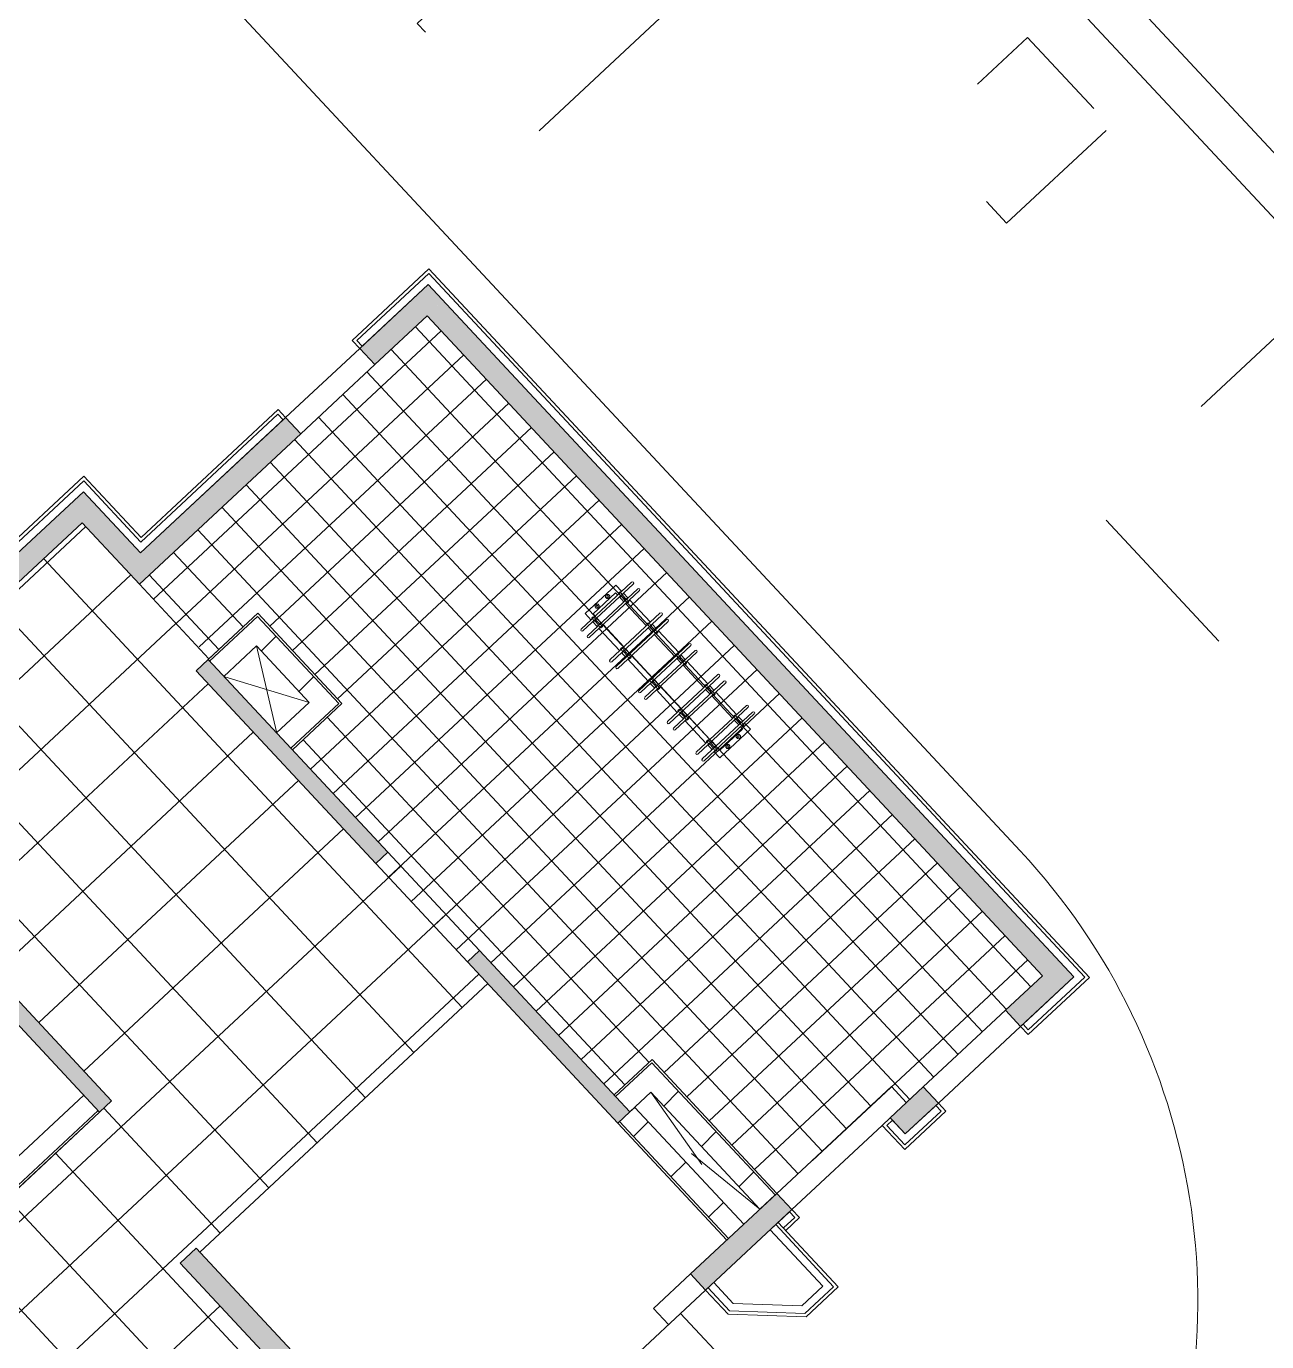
# Model space of a CAD drawing. Header units: millimetres. Extents: x -71377 to 516042, y -145869 to 441446.
# Drawn here: x 240191 to 251443, y 195952 to 207882 of the extents above; entities that cross this region are included whole.
import ezdxf

# ---------------------------------------------------------------- set-up
doc = ezdxf.new("R2010")
doc.units = ezdxf.units.MM
doc.header["$LTSCALE"] = 1000
doc.linetypes.add('_점선_M_', pattern=[3, 1.5, -1.5])
doc.linetypes.add('_점선_S_', pattern=[1.6, 0.8, -0.8])
for name, color, linetype, lineweight in [('06', 6, 'Continuous', 5), ('09_HID', 9, '_점선_M_', 5), ('A-fnsh', 5, 'Continuous', 5), ('A-hat', 251, 'Continuous', 5), ('A-insu', 251, 'Continuous', 5), ('A_bwall', 3, 'Continuous', 5), ('A_cwall', 2, 'Continuous', 5), ('A_fnsh', 5, 'Continuous', 5), ('A_fnsh-4', 4, 'Continuous', 5), ('AA_오픈', 8, '_점선_S_', 5), ('조경라인_dwg', 8, 'Continuous', 5), ('패밀리로 가져오기', 8, 'Continuous', 5)]:
    doc.layers.add(name, color=color, linetype=linetype, lineweight=lineweight)
pattern_1 = [(45, (165969.5, 243949.9), (-353.5534, 353.5534), [])]

# ---------------------------------------------------------------- blocks, each defined once
blk = doc.blocks.new('자전거보관소_2D - 자전거보관소_dwg-3619136-지반층 배치도')
at = {"layer": '패밀리로 가져오기'}
for p, q in [((1167, 2016), (543, 2016)), ((1167, 1993), (543, 1993)), ((1167, 1934), (543, 1934)), ((1167, 1911), (543, 1911)), ((665, 1993), (665, 1934)), ((665, 1911), (665, 1634)), ((684, 1994), (684, 1934)), ((696, 1994), (696, 1934)), ((715, 1993), (715, 1934)), ((715, 1911), (715, 1634)), ((995, 1993), (995, 1934)), ((995, 1911), (995, 1634)), ((1014, 1994), (1014, 1934)), ((1026, 1994), (1026, 1934)), ((1045, 1993), (1045, 1934)), ((1045, 1911), (1045, 1634)), ((1167, 1634), (543, 1634)), ((1167, 1611), (543, 1611)), ((1167, 1552), (543, 1552)), ((665, 1611), (665, 1552)), ((684, 1612), (684, 1552)), ((696, 1612), (696, 1552)), ((715, 1611), (715, 1552)), ((995, 1611), (995, 1552)), ((1014, 1612), (1014, 1552)), ((1026, 1612), (1026, 1552)), ((1045, 1611), (1045, 1552)), ((1167, 1529), (543, 1529)), ((665, 1529), (665, 1252)), ((715, 1529), (715, 1252)), ((995, 1529), (995, 1252)), ((1045, 1529), (1045, 1252)), ((1167, 1252), (543, 1252)), ((1167, 1229), (543, 1229)), ((665, 1229), (665, 1170)), ((684, 1230), (684, 1170)), ((696, 1230), (696, 1170)), ((715, 1229), (715, 1170)), ((995, 1229), (995, 1170)), ((1014, 1230), (1014, 1170)), ((1026, 1230), (1026, 1170)), ((1045, 1229), (1045, 1170)), ((1167, 1170), (543, 1170)), ((1167, 1147), (543, 1147)), ((665, 1147), (665, 870)), ((715, 1147), (715, 870)), ((995, 1147), (995, 870)), ((1045, 1147), (1045, 870)), ((1167, 870), (543, 870)), ((1167, 847), (543, 847)), ((665, 847), (665, 788)), ((684, 848), (684, 788)), ((696, 848), (696, 788)), ((715, 847), (715, 788)), ((995, 847), (995, 788)), ((1014, 848), (1014, 788)), ((1026, 848), (1026, 788)), ((1045, 847), (1045, 788)), ((1167, 788), (543, 788)), ((1167, 765), (543, 765)), ((665, 765), (665, 488)), ((715, 765), (715, 488)), ((995, 765), (995, 488)), ((1045, 765), (1045, 488)), ((1167, 488), (543, 488)), ((1167, 465), (543, 465)), ((1167, 406), (543, 406)), ((1167, 384), (543, 384)), ((665, 465), (665, 406)), ((684, 465), (684, 406)), ((696, 465), (696, 406)), ((715, 465), (715, 406)), ((995, 465), (995, 406)), ((1014, 465), (1014, 406)), ((1026, 465), (1026, 406)), ((1045, 465), (1045, 406))]:
    blk.add_line(p, q, dxfattribs=at)
at = {"layer": '패밀리로 가져오기', "flags": 128}
for points in [[(1045, 2016), (1045, 2094), (665, 2094), (665, 2016)], [(995, 2016), (995, 2044), (715, 2044), (715, 2016)], [(665, 384), (665, 305), (1045, 305), (1045, 384)], [(715, 384), (715, 355), (995, 355), (995, 384)]]:
    blk.add_lwpolyline(points, dxfattribs=at)
for points in [[(798, 2050), (782, 2050), (772, 2060), (772, 2076), (782, 2087), (798, 2087), (808, 2076), (808, 2060)], [(928, 2050), (912, 2050), (902, 2060), (902, 2076), (912, 2087), (928, 2087), (938, 2076), (938, 2060)], [(798, 348), (782, 348), (772, 338), (772, 322), (782, 311), (798, 311), (808, 322), (808, 338)], [(928, 348), (912, 348), (902, 338), (902, 322), (912, 311), (928, 311), (938, 322), (938, 338)]]:
    blk.add_lwpolyline(points, close=True, dxfattribs=at)
at = {"layer": '패밀리로 가져오기'}
for centre in [(790, 2068), (920, 2068), (790, 330), (920, 330)]:
    blk.add_circle(centre, 8, dxfattribs=at)
for centre, radius, start, end in [((543, 2005), 11.2, 90, 270), ((543, 1923), 11.2, 90, 270), ((690, 2005), 21.1, 31.8156, 148.1844), ((690, 2005), 21.2, 211.8156, 252.5282), ((690, 1923), 21.1, 107.4718, 148.1844), ((690, 1923), 21.2, 211.8156, 328.1844), ((690, 2005), 11.1, 90, 270), ((690, 1923), 11.2, 90, 270), ((690, 2005), 11.1, 270, 90), ((690, 1923), 11.2, 270, 90), ((690, 2005), 21.2, 287.4718, 328.1844), ((690, 1923), 21.1, 31.8156, 72.5282), ((1020, 2004), 21.1, 31.8156, 148.1844), ((1020, 2004), 21.1, 211.8156, 252.5282), ((1020, 1923), 21.1, 107.4718, 148.1844), ((1020, 1923), 21.2, 211.8156, 270), ((1020, 2005), 11.1, 90, 270), ((1020, 1923), 11.2, 90, 270), ((1020, 2005), 11.1, 270, 90), ((1020, 1923), 11.2, 270, 90), ((1020, 1923), 21.1, 270, 328.1844), ((1020, 2004), 21.1, 287.4718, 328.1844), ((1020, 1923), 21.1, 31.8156, 72.5282), ((1167, 2005), 11.2, 270, 90), ((1167, 1923), 11.2, 270, 90), ((543, 1623), 11.2, 90, 270), ((543, 1541), 11.2, 90, 270), ((690, 1623), 21.2, 31.8156, 148.1844), ((690, 1623), 21.2, 211.8156, 252.5282), ((690, 1541), 21.1, 107.4718, 148.1844), ((690, 1623), 11.1, 90, 270), ((690, 1541), 11.2, 90, 270), ((690, 1623), 11.1, 270, 90), ((690, 1541), 11.2, 270, 90), ((690, 1623), 21.2, 287.4718, 328.1844), ((690, 1541), 21.1, 31.8156, 72.5282), ((1020, 1622), 21.2, 31.8156, 148.1844), ((1020, 1622), 21.1, 211.8156, 252.5282), ((1020, 1541), 21.1, 107.4718, 148.1844), ((1020, 1623), 11.1, 90, 270), ((1020, 1541), 11.2, 90, 270), ((1020, 1623), 11.1, 270, 90), ((1020, 1541), 11.2, 270, 90), ((1020, 1622), 21.2, 287.4718, 328.1844), ((1020, 1541), 21.1, 31.8156, 72.5282), ((1167, 1623), 11.2, 270, 90), ((1167, 1541), 11.2, 270, 90), ((690, 1541), 21.2, 211.8156, 328.1844), ((1020, 1541), 21.2, 211.8156, 270), ((1020, 1541), 21.1, 270, 328.1844), ((543, 1241), 11.2, 90, 270), ((690, 1241), 21.2, 31.8156, 148.1844), ((690, 1241), 21.1, 211.8156, 252.5282), ((690, 1241), 11.2, 90, 270), ((690, 1241), 11.2, 270, 90), ((690, 1241), 21.1, 287.4718, 328.1844), ((1020, 1241), 21.2, 31.8156, 148.1844), ((1020, 1241), 21.1, 211.8156, 252.5282), ((1020, 1241), 11.2, 90, 270), ((1020, 1241), 11.2, 270, 90), ((1020, 1241), 21.2, 287.4718, 328.1844), ((1167, 1241), 11.2, 270, 90), ((543, 1159), 11.2, 90, 270), ((690, 1159), 21.1, 107.4718, 148.1844), ((690, 1159), 21.1, 211.8156, 270), ((690, 1159), 11.1, 90, 270), ((690, 1159), 11.1, 270, 90), ((690, 1159), 21.1, 270, 328.1844), ((690, 1159), 21.2, 31.8156, 72.5282), ((1020, 1159), 21.2, 107.4718, 148.1844), ((1020, 1159), 21.1, 211.8156, 270), ((1020, 1159), 11.2, 90, 270), ((1020, 1159), 11.2, 270, 90), ((1020, 1159), 21.1, 270, 328.1844), ((1020, 1159), 21.1, 31.8156, 72.5282), ((1167, 1159), 11.2, 270, 90), ((543, 859), 11.2, 90, 270), ((690, 859), 21.2, 31.8156, 148.1844), ((690, 859), 21.1, 211.8156, 252.5282), ((690, 859), 11.1, 90, 270), ((690, 859), 11.1, 270, 90), ((690, 859), 21.2, 287.4718, 328.1844), ((1020, 859), 21.2, 31.8156, 148.1844), ((1020, 859), 21.2, 211.8156, 252.5282), ((1020, 859), 11.2, 90, 270), ((1020, 859), 11.2, 270, 90), ((1020, 859), 21.2, 287.4718, 328.1844), ((1167, 859), 11.2, 270, 90), ((543, 777), 11.2, 90, 270), ((690, 777), 21.2, 107.4718, 148.1844), ((690, 777), 21.1, 211.8156, 270), ((690, 777), 11.1, 90, 270), ((690, 777), 11.1, 270, 90), ((690, 777), 21.2, 270, 328.1844), ((690, 777), 21.1, 31.8156, 72.5282), ((1020, 777), 21.1, 107.4718, 148.1844), ((1020, 777), 21.2, 211.8156, 270), ((1020, 777), 11.2, 90, 270), ((1020, 777), 11.2, 270, 90), ((1020, 777), 21.2, 270, 328.1844), ((1020, 777), 21.2, 31.8156, 72.5282), ((1167, 777), 11.2, 270, 90), ((543, 477), 11.2, 90, 270), ((690, 477), 21.2, 31.8156, 148.1844), ((690, 477), 11.1, 90, 270), ((690, 477), 11.1, 270, 90), ((1020, 477), 21.1, 31.8156, 148.1844), ((1020, 477), 11.2, 90, 270), ((1020, 477), 11.2, 270, 90), ((1167, 477), 11.2, 270, 90), ((543, 395), 11.2, 90, 270), ((690, 477), 21.1, 211.8156, 252.5282), ((690, 395), 21.2, 107.4718, 148.1844), ((690, 395), 21.1, 211.8156, 270), ((690, 395), 11.1, 90, 270), ((690, 395), 11.1, 270, 90), ((690, 395), 21.1, 270, 328.1844), ((690, 477), 21.1, 287.4718, 328.1844), ((690, 395), 21.2, 31.8156, 72.5282), ((1020, 477), 21.2, 211.8156, 252.5282), ((1020, 395), 21.2, 107.4718, 148.1844), ((1020, 395), 21.2, 211.8156, 270), ((1020, 395), 11.2, 90, 270), ((1020, 395), 11.2, 270, 90), ((1020, 395), 21.1, 270, 328.1844), ((1020, 477), 21.1, 287.4718, 328.1844), ((1020, 395), 21.1, 31.8156, 72.5282), ((1167, 395), 11.2, 270, 90)]:
    blk.add_arc(centre, radius, start, end, dxfattribs=at)
blk = doc.blocks.new('자전거보관소_2D - 자전거보관소_2D-3619196-지반층 배치도')
blk.add_blockref('자전거보관소_2D - 자전거보관소_dwg-3619136-지반층 배치도', (-665, -305))
blk = doc.blocks.new('조경라인_dwg-6847807-지반층 배치도')
at = {"layer": '06'}
blk.add_line((246126, 196209), (248624, 193530), dxfattribs=at)
at = {"layer": '06', "flags": 128}
for points in [[(232721, 228348), (240685, 219809), (240647, 218383), (253596, 204497)], [(249207, 200404), (235083, 215552), (225464, 225869)]]:
    blk.add_lwpolyline(points, dxfattribs=at)
at = {"layer": '06'}
blk.add_arc((244818, 196312), 6000, 335.1695, 42.9952, dxfattribs=at)
at = {"layer": '09_HID', "flags": 128}
for points in [[(245939, 207957), (244737, 206836), (243736, 207909), (244992, 209080), (245962, 208039)], [(249985, 206938), (249083, 206097), (248333, 206902), (249274, 207780), (250002, 206999)], [(253177, 203598), (251373, 201916), (249873, 203525), (251755, 205281), (253211, 203720)], [(252874, 198472), (251972, 197631), (251222, 198436), (252163, 199314), (252891, 198533)]]:
    blk.add_lwpolyline(points, dxfattribs=at)

msp = doc.modelspace()

# ---------------------------------------------------------------- hatches: boundary and pattern name
at = {"layer": 'A-hat'}
for points in [[(243352.6, 204814.3), (243974.2, 205394), (243837.8, 205540.3), (243216.2, 204960.6)], [(249410.1, 199271.5), (249556.4, 199407.9), (243974.2, 205394), (243828, 205257.6), (248873, 199847.5)], [(241363.3, 202959.3), (242679.8, 204186.9), (242543.4, 204333.2), (241226.9, 203105.6)], [(239982, 202710.4), (240845, 203515.1), (240708.6, 203661.4), (239845.6, 202856.7)], [(241217, 202822.9), (241363.3, 202959.3), (240845, 203515.1), (240698.7, 203378.7), (240953.5, 203105.6)], [(243360.9, 200289.4), (243470.6, 200391.7), (241840.6, 202139.6), (241730.9, 202037.3), (242590.8, 201115.2)], [(240855.3, 198034.9), (240965, 198137.2), (239505.5, 199702.3), (239395.8, 199600), (240759.9, 198137.2)], [(245556.9, 197934.4), (245666.6, 198036.7), (244302.6, 199499.4), (244192.9, 199397.1), (244537.4, 199027.6)], [(249210.1, 198811.5), (249692.8, 199261.6), (249556.4, 199407.9), (249073.7, 198957.8)], [(248027.9, 197982.5), (248164.3, 197836.3), (248464.1, 198115.9), (248327.7, 198262.2)], [(246353.1, 196420.8), (247135.6, 197150.5), (246999.2, 197296.8), (246216.7, 196567)], [(242799.7, 195363.3), (242946, 195499.7), (241732, 196801.5), (241585.7, 196665.1), (242652.2, 195521.5)]]:
    msp.add_hatch(color=256, dxfattribs=at).paths.add_polyline_path(points)
h = msp.add_hatch(dxfattribs=at)
h.set_pattern_fill('FP_36', color=256, scale=1000, style=0, pattern_type=2)
h.set_pattern_definition([(133, (245190.33, 200940.8), (-219.406, -204.6), []), (223, (245190.33, 200940.8), (204.6, -219.406), [])])
h.paths.add_polyline_path([(246999.2, 197296.8), (248040.6, 198262.2), (248174.1, 198118.9), (249410.1, 199271.5), (243828, 205257.6), (241217, 202822.9), (241854.2, 202152.3), (242290.4, 202559), (243054.2, 201739.9), (242604.4, 201320.5), (243470.6, 200391.7), (243360.9, 200289.4), (244192.9, 199397.1), (244302.6, 199499.4), (245523.4, 198190.3), (245867.1, 198510.8), (246984.6, 197312.5)])
h = msp.add_hatch(dxfattribs=at)
h.set_pattern_fill('FP_198', color=256, scale=1000, style=0, pattern_type=2)
h.set_pattern_definition([(223, (240173.6, 197083.03), (409.2, -438.81), []), (313, (240173.6, 197083.03), (438.81, 409.2), [])])
h.paths.add_polyline_path([(240325.6, 191073.5), (243788.6, 194302.8), (241585.7, 196665.1), (241732, 196801.5), (241766.1, 196764.9), (244377, 199199.6), (244192.9, 199397.1), (244302.6, 199499.4), (243470.6, 200391.7), (243360.9, 200289.4), (241730.9, 202037.3), (241847.9, 202146.4), (240698.7, 203378.7), (238233.5, 201066.4), (240965, 198137.2), (238664.9, 195992.3), (240772.2, 193732.4), (239207.1, 192273), (240311, 191089.2)])
h.paths.add_polyline_path([(240389.7, 194428.6), (239779.6, 195090.2), (239995.3, 195291.4), (240609.1, 194633.2), (240404.5, 194442.4)])
h.paths.add_polyline_path([(239560.2, 195391.5), (239151, 195830.3), (239370.4, 196034.9), (239779.6, 195596.1), (239574.2, 195404.6)])
h = msp.add_hatch(dxfattribs=at)
h.set_pattern_fill('FP_12', color=256, scale=1000, style=0, pattern_type=2)
h.set_pattern_definition(pattern_1)
h.paths.add_polyline_path([(242280, 202262.2), (242757.4, 201750.3), (242896.4, 201879.8), (242419, 202391.8)])
h = msp.add_hatch(dxfattribs=at)
h.set_pattern_fill('FP_12', color=256, scale=1000, style=0, pattern_type=2)
h.set_pattern_definition(pattern_1)
h.paths.add_polyline_path([(246845.6, 197153.6), (246984.6, 197283.1), (245995.7, 198343.6), (245856.7, 198214), (246350.5, 197684.5)])
h = msp.add_hatch(dxfattribs=at)
h.set_pattern_fill('FP_12', color=256, scale=1000, style=0, pattern_type=2)
h.set_pattern_definition(pattern_1)
h.paths.add_polyline_path([(246560.4, 196887.6), (246699.4, 197017.2), (245710.5, 198077.6), (245571.5, 197948), (245956.7, 197535)])

# ---------------------------------------------------------------- linework, layer by layer
at = {"layer": 'A-fnsh'}
for p, q in [((254573, 202855.3), (249229.5, 208585.5)), ((243216.2, 204960.6), (242543.4, 204333.2)), ((243352.6, 204814.3), (242679.8, 204186.9)), ((242679.8, 204186.9), (243352.6, 204814.3)), ((241217, 202822.9), (241847.9, 202146.4)), ((241847.9, 202146.4), (241217, 202822.9)), ((241847.9, 202146.4), (242290.4, 202559)), ((244302.6, 199499.4), (243470.6, 200391.7)), ((243360.9, 200289.4), (244192.9, 199397.1)), ((244377, 199199.6), (241766.1, 196764.9)), ((241766.1, 196764.9), (244377, 199199.6)), ((248327.7, 198262.2), (249073.7, 198957.8)), ((249073.7, 198957.8), (248327.7, 198262.2)), ((248464.1, 198115.9), (249210.1, 198811.5)), ((245523.4, 198190.3), (245867.1, 198510.8)), ((245867.1, 198510.8), (246999.2, 197296.8)), ((246999.2, 197296.8), (248037.8, 198265.2)), ((248174.1, 198118.9), (248037.8, 198265.2)), ((240855.3, 198034.9), (238664.9, 195992.3)), ((246545.8, 196873.9), (245556.9, 197934.4)), ((247135.6, 197150.5), (247954.7, 197914.3)), ((246216.7, 196567), (245880.3, 196253.3)), ((244700.2, 194879.4), (246353.1, 196420.8)), ((245880.3, 196253.3), (246016.7, 196107))]:
    msp.add_line(p, q, dxfattribs=at)
at = {"layer": 'A-insu'}
for p, q in [((243238.1, 204981.1), (243837.8, 205540.3)), ((243837.8, 205540.3), (249692.8, 199261.6)), ((241226.9, 203105.6), (242521.4, 204312.7)), ((239867.5, 202877.1), (240708.6, 203661.4)), ((240708.6, 203661.4), (241226.9, 203105.6)), ((249692.8, 199261.6), (249232.1, 198832)), ((248442.2, 198095.4), (248164.3, 197836.3)), ((248164.3, 197836.3), (248048.3, 197960.6)), ((247113.7, 197130), (247011.3, 197034.6)), ((246989.4, 197014.1), (246938.2, 196966.4)), ((246938.2, 196966.4), (247415.6, 196454.4)), ((246602.6, 196299.8), (246426.2, 196489)), ((247415.6, 196454.4), (247226.4, 196278.1)), ((247226.4, 196278.1), (246602.6, 196299.8))]:
    msp.add_line(p, q, dxfattribs=at)
at = {"layer": 'A_bwall'}
for p, q in [((242289.4, 202530.7), (241854.2, 202125)), ((243025.9, 201740.9), (242289.4, 202530.7)), ((241983.8, 201986), (242280, 202262.2)), ((242280, 202262.2), (242757.4, 201750.3)), ((242757.4, 201750.3), (242461.2, 201474.1)), ((242590.8, 201335.1), (243025.9, 201740.9)), ((245866.1, 198482.6), (245537, 198175.6)), ((246984.6, 197283.1), (245866.1, 198482.6)), ((240712.1, 198188.5), (238521.6, 196145.9)), ((245666.6, 198036.7), (245856.7, 198214)), ((245856.7, 198214), (246845.6, 197153.6)), ((238651.2, 196006.9), (240841.6, 198049.5)), ((245710.5, 198077.6), (245666.6, 198036.7)), ((246699.4, 197017.2), (245710.5, 198077.6)), ((245571.5, 197948), (246560.4, 196887.6)), ((246845.6, 197153.6), (246984.6, 197283.1)), ((246560.4, 196887.6), (246699.4, 197017.2))]:
    msp.add_line(p, q, dxfattribs=at)
at = {"layer": 'A_cwall'}
for p, q in [((243837.8, 205540.3), (243216.2, 204960.6)), ((249692.8, 199261.6), (243837.8, 205540.3)), ((243352.6, 204814.3), (243828, 205257.6)), ((243828, 205257.6), (249410.1, 199271.5)), ((243216.2, 204960.6), (243352.6, 204814.3)), ((242543.4, 204333.2), (241226.9, 203105.6)), ((242679.8, 204186.9), (242543.4, 204333.2)), ((241217, 202822.9), (242679.8, 204186.9)), ((240708.6, 203661.4), (239845.6, 202856.7)), ((241226.9, 203105.6), (240708.6, 203661.4)), ((239982, 202710.4), (240698.7, 203378.7)), ((240698.7, 203378.7), (241217, 202822.9)), ((241840.6, 202139.6), (241730.9, 202037.3)), ((243470.6, 200391.7), (241840.6, 202139.6)), ((241730.9, 202037.3), (243360.9, 200289.4)), ((243360.9, 200289.4), (243470.6, 200391.7)), ((239395.8, 199600), (240855.3, 198034.9)), ((240965, 198137.2), (239505.5, 199702.3)), ((244302.6, 199499.4), (244192.9, 199397.1)), ((245666.6, 198036.7), (244302.6, 199499.4)), ((244192.9, 199397.1), (245556.9, 197934.4)), ((249410.1, 199271.5), (249073.7, 198957.8)), ((249210.1, 198811.5), (249692.8, 199261.6)), ((249073.7, 198957.8), (249210.1, 198811.5)), ((248327.7, 198262.2), (248027.9, 197982.5)), ((248464.1, 198115.9), (248327.7, 198262.2)), ((240855.3, 198034.9), (240965, 198137.2)), ((248164.3, 197836.3), (248464.1, 198115.9)), ((245556.9, 197934.4), (245666.6, 198036.7)), ((248027.9, 197982.5), (248164.3, 197836.3)), ((246999.2, 197296.8), (246216.7, 196567)), ((247135.6, 197150.5), (246999.2, 197296.8)), ((246353.1, 196420.8), (247135.6, 197150.5)), ((241732, 196801.5), (241585.7, 196665.1)), ((242946, 195499.7), (241732, 196801.5)), ((241585.7, 196665.1), (242799.7, 195363.3)), ((246216.7, 196567), (246353.1, 196420.8))]:
    msp.add_line(p, q, dxfattribs=at)
at = {"layer": 'A_fnsh'}
for p, q in [((242290.4, 202559), (241840.6, 202139.6)), ((243054.2, 201739.9), (242290.4, 202559)), ((241840.6, 202139.6), (241854.2, 202125)), ((242604.4, 201320.5), (243054.2, 201739.9)), ((245867.1, 198510.8), (245523.4, 198190.3)), ((246999.2, 197296.8), (245867.1, 198510.8)), ((238664.9, 195992.3), (240855.3, 198034.9)), ((245556.9, 197934.4), (246545.8, 196873.9)), ((246984.6, 197283.1), (246999.2, 197296.8)), ((246545.8, 196873.9), (246560.4, 196887.6))]:
    msp.add_line(p, q, dxfattribs=at)
at = {"layer": 'A_fnsh-4'}
for p, q in [((243842.8, 205681.6), (243148, 205033.8)), ((249834.1, 199256.7), (243842.8, 205681.6)), ((243841.3, 205639.2), (243190.4, 205032.3)), ((249791.7, 199258.2), (243841.3, 205639.2)), ((243148, 205033.8), (243216.2, 204960.6)), ((243190.4, 205032.3), (243238.1, 204981.1)), ((243216.2, 204960.6), (243238.1, 204981.1)), ((242475.2, 204406.3), (241231.9, 203246.9)), ((242543.4, 204333.2), (242475.2, 204406.3)), ((242473.7, 204363.9), (241230.4, 203204.5)), ((242521.4, 204312.7), (242473.7, 204363.9)), ((242521.4, 204312.7), (242543.4, 204333.2)), ((240713.5, 203802.7), (239777.4, 202929.8)), ((241231.9, 203246.9), (240713.5, 203802.7)), ((240712.1, 203760.3), (239819.8, 202928.3)), ((241230.4, 203204.5), (240712.1, 203760.3)), ((249278.3, 198738.4), (249834.1, 199256.7)), ((249279.8, 198780.8), (249791.7, 199258.2)), ((249232.1, 198832), (249210.1, 198811.5)), ((249210.1, 198811.5), (249278.3, 198738.4)), ((249232.1, 198832), (249279.8, 198780.8)), ((248160.8, 197737.3), (248489.9, 198044.2)), ((248464.1, 198115.9), (248442.2, 198095.4)), ((248489.9, 198044.2), (248442.2, 198095.4)), ((248532.3, 198042.7), (248464.1, 198115.9)), ((248027.9, 197982.5), (247954.7, 197914.3)), ((248048.3, 197960.6), (247997.1, 197912.9)), ((248048.3, 197960.6), (248027.9, 197982.5)), ((248159.3, 197694.9), (248532.3, 198042.7)), ((247954.7, 197914.3), (248159.3, 197694.9)), ((247997.1, 197912.9), (248160.8, 197737.3)), ((247135.6, 197150.5), (247113.7, 197130)), ((247161.4, 197078.8), (247113.7, 197130)), ((247203.8, 197077.4), (247135.6, 197150.5)), ((247011.3, 197034.6), (246989.4, 197014.1)), ((247514.5, 196451), (246989.4, 197014.1)), ((247556.9, 196449.5), (247011.3, 197034.6)), ((247059, 196983.4), (247161.4, 197078.8)), ((247079.5, 196961.4), (247203.8, 197077.4)), ((246353.1, 196420.8), (246557.7, 196201.4)), ((246375, 196441.2), (246571.1, 196230.9)), ((247253, 196207.1), (247514.5, 196451)), ((247264.4, 196176.7), (247556.9, 196449.5)), ((246557.7, 196201.4), (247264.4, 196176.7)), ((246571.1, 196230.9), (247253, 196207.1))]:
    msp.add_line(p, q, dxfattribs=at)
at = {"layer": 'AA_오픈'}
for p, q in [((242280, 202262.2), (242461.2, 201474.1)), ((242757.4, 201750.3), (241983.8, 201986)), ((237586.3, 198234), (240712, 198188.5)), ((245856.7, 198214), (246699.4, 197017.2)), ((246845.6, 197153.6), (245710.5, 198077.6))]:
    msp.add_line(p, q, dxfattribs=at)

# ---------------------------------------------------------------- block references
at = {"layer": '조경라인_dwg', "rotation": 8.537736462515947e-07}
msp.add_blockref('조경라인_dwg-6847807-지반층 배치도', (0, 0), dxfattribs=at)
at = {"layer": '패밀리로 가져오기', "rotation": 223.0000012484762}
msp.add_blockref('자전거보관소_2D - 자전거보관소_2D-3619196-지반층 배치도', (245538.8, 202814.6), dxfattribs=at)

doc.saveas('drawing.dxf')
